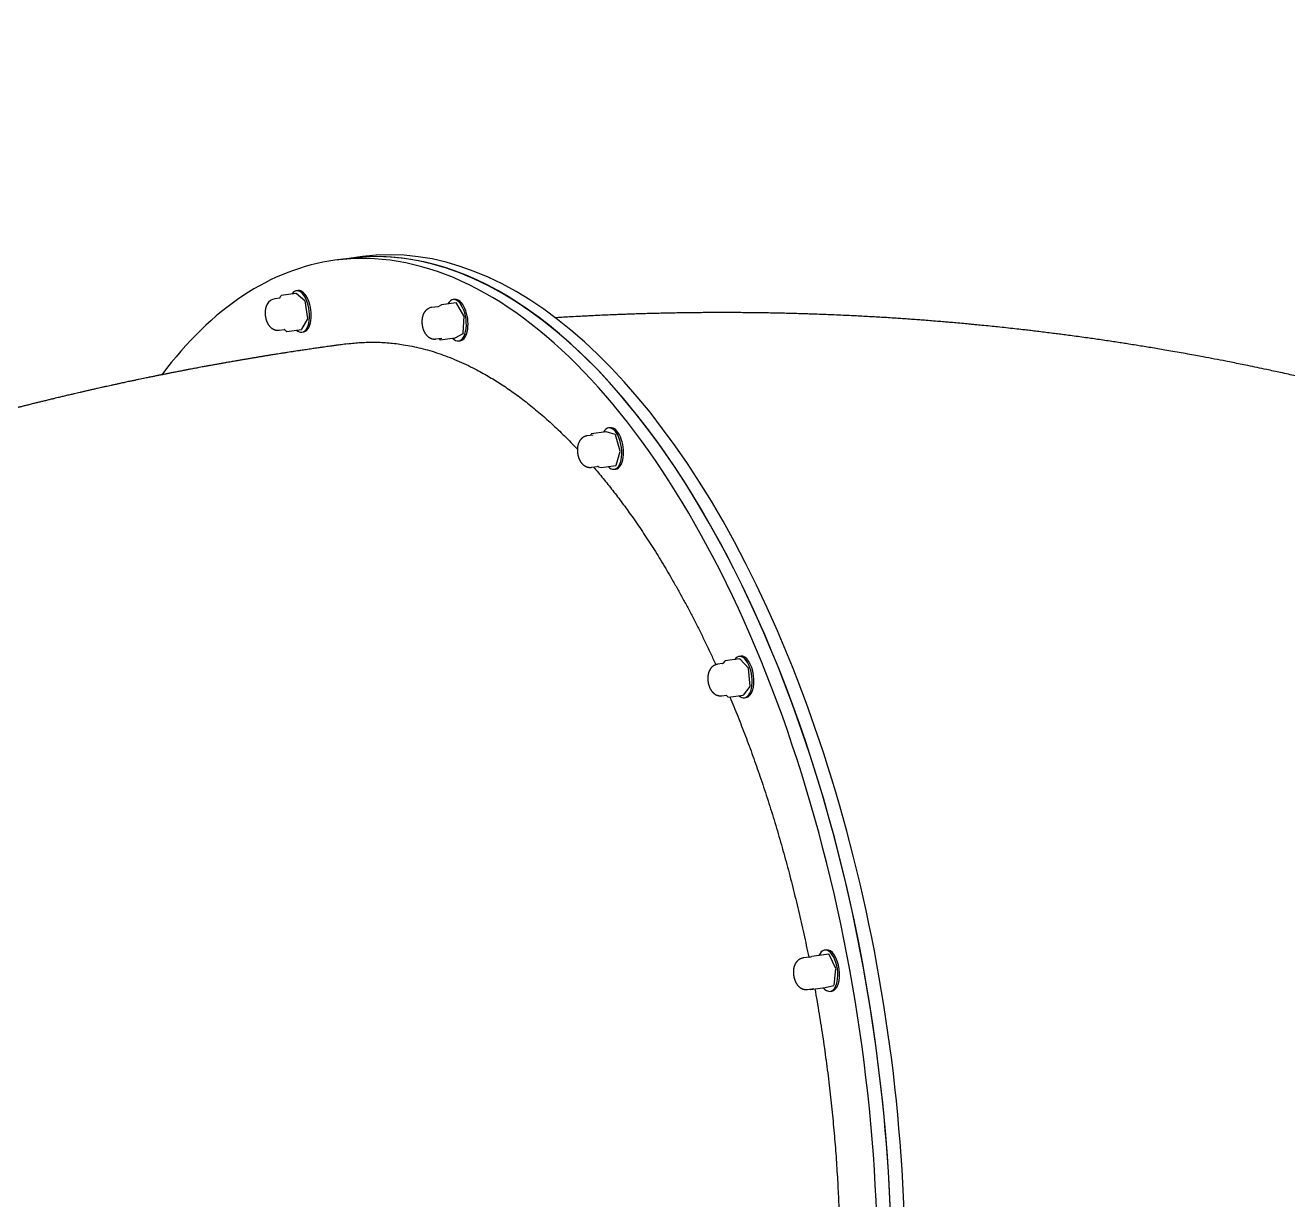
# Model space of a CAD drawing. Header units: millimetres. Extents: x 246416442 to 246896683, y 7418963194 to 7419503218.
# Drawn here: x 246834276 to 246834913, y 7419443545 to 7419444137 of the extents above; entities that cross this region are included whole.
import ezdxf
from ezdxf.lldxf.tags import DXFTag

# ---------------------------------------------------------------- set-up
doc = ezdxf.new("R2010")
doc.units = ezdxf.units.MM
doc.layers.add('L-Hatch Boundary', color=1, linetype='Continuous')
doc.layers.add('L-X-E-PLAY', color=9, linetype='Continuous')
doc.layers.add('L-SUB-SOIL DRAINAGE', color=170, linetype='SUBSOIL', lineweight=20)
doc.styles.get("Standard").update_dxf_attribs({"font": 'arial.ttf'})
tags = doc.linetypes.add('SUBSOIL', pattern='A,12.7,-5.08,["SSD",Standard,S=2.54,R=0,X=-2.54,Y=-1.27],-6.35', length=24.13).pattern_tags.tags
tags[6] = DXFTag(74, 10)

# ---------------------------------------------------------------- blocks, each defined once
blk = doc.blocks.new('Kubus Triple - Moduplay')
at = {"layer": 'L-X-E-PLAY', "lineweight": 25}
for p, q in [((-142037.36, -698097.38), (-142044.33, -698097.12)), ((-142030.38, -698097.63), (-142037.36, -698097.38)), ((-142065.28, -698109.01), (-142066.15, -698108.97)), ((-142074.93, -698111.15), (-142077.46, -698111.06)), ((-142074.23, -698110.09), (-142075.1, -698111.14)), ((-142066.62, -698110.27), (-142074.03, -698109.99)), ((-142062.71, -698114.6), (-142066.44, -698110.35)), ((-142062.77, -698123.71), (-142062.64, -698114.77)), ((-142078.05, -698127.05), (-142075.52, -698127.14)), ((-142075.41, -698127.23), (-142074.47, -698128.29)), ((-142074.29, -698128.38), (-142066.89, -698128.65)), ((-142066.68, -698128.56), (-142062.82, -698123.86)), ((-141995.31, -698128.38), (-141996.53, -698128.78)), ((-141987.82, -698128.64), (-141995.22, -698128.37)), ((-141988.14, -698126.8), (-141989.01, -698126.77)), ((-142066.92, -698129.96), (-142066.05, -698129.99)), ((-141997.25, -698128.97), (-142000.32, -698128.85)), ((-141985.02, -698135.74), (-141987.59, -698128.81)), ((-141986.8, -698144.24), (-141985.01, -698135.88)), ((-142000.91, -698144.84), (-141997.84, -698144.95)), ((-141999.25, -698144.9), (-141999.05, -698145.43)), ((-141998.83, -698145.59), (-141991.42, -698145.86)), ((-141991.33, -698145.85), (-141986.97, -698144.42)), ((-141989.79, -698147.75), (-141988.92, -698147.79)), ((-141921.91, -698203.9), (-141922.79, -698203.87)), ((-141931.11, -698206.06), (-141934.1, -698205.95)), ((-141932.04, -698205.4), (-141932.34, -698206.01)), ((-141924.4, -698205.53), (-141931.81, -698205.26)), ((-141920.09, -698207.62), (-141924.3, -698205.56)), ((-141918.94, -698216.38), (-141919.95, -698207.81)), ((-141922.15, -698223.03), (-141918.96, -698216.52)), ((-141934.68, -698221.94), (-141931.7, -698222.05)), ((-141931.06, -698222.3), (-141929.89, -698222.87)), ((-141929.79, -698222.89), (-141922.38, -698223.17)), ((-141923.56, -698224.85), (-141922.69, -698224.88)), ((-141886.3, -698330.71), (-141888.86, -698330.61)), ((-141885.03, -698329.65), (-141886.11, -698330.62)), ((-141877.45, -698329.86), (-141884.86, -698329.59)), ((-141876.68, -698328.56), (-141877.55, -698328.53)), ((-141873.85, -698335.21), (-141877.25, -698329.98)), ((-141874.5, -698344.27), (-141873.81, -698335.37)), ((-141878.68, -698348.1), (-141874.58, -698344.44)), ((-141889.45, -698346.6), (-141886.89, -698346.7)), ((-141887.18, -698346.69), (-141886.47, -698347.77)), ((-141886.27, -698347.89), (-141878.86, -698348.16)), ((-141878.32, -698349.51), (-141877.45, -698349.55)), ((-141868.2, -698483.98), (-141871.5, -698483.86)), ((-141868.19, -698483.98), (-141868.2, -698483.98)), ((-141865.92, -698483.87), (-141867.14, -698483.94)), ((-141858.49, -698484.14), (-141865.9, -698483.87)), ((-141859.32, -698481.81), (-141860.19, -698481.78)), ((-141856.17, -698491.94), (-141858.26, -698484.32)), ((-141858.47, -698499.95), (-141856.17, -698492.07)), ((-141872.09, -698499.85), (-141868.79, -698499.97)), ((-141870.75, -698499.9), (-141870.75, -698499.93)), ((-141870.51, -698500.11), (-141863.11, -698500.39)), ((-141863.08, -698500.38), (-141858.7, -698500.12)), ((-141860.97, -698502.76), (-141860.09, -698502.8))]:
    blk.add_line(p, q, dxfattribs=at)
for centre, radius, start, end in [((-142077.58, -698116.38), 5.32, 88.70659, 142.1139), ((-142074.04, -698110.24), 0.25, 87.88705, 140.57689), ((-142066.63, -698110.52), 0.25, 41.35975, 87.88705), ((-142062.89, -698114.76), 0.25, 15.32669, 41.35975), ((-142062.89, -698114.76), 0.25, 359.20997, 15.32669), ((-142074.29, -698128.13), 0.25, 221.35975, 267.88705), ((-142066.88, -698128.4), 0.25, 267.88705, 320.57689), ((-142063.02, -698123.7), 0.25, 320.57689, 359.20997), ((-141995.23, -698128.62), 0.25, 87.88705, 108.08141), ((-141987.83, -698128.89), 0.25, 20.35259, 87.88705), ((-142000.51, -698133.83), 4.98, 87.85662, 108.16344), ((-141997.24, -698128.75), 0.218, 266.0966, 279.55469), ((-141999.54, -698119.05), 10.18, 283.24598, 287.22384), ((-141985.25, -698135.83), 0.25, 2.91928, 20.35259), ((-141985.25, -698135.83), 0.25, 347.89788, 2.91928), ((-141998.82, -698145.34), 0.25, 200.35259, 267.88705), ((-141991.41, -698145.61), 0.25, 267.88705, 288.08141), ((-141987.05, -698144.19), 0.25, 288.08141, 347.89788), ((-141931.82, -698205.51), 0.25, 87.88705, 153.88928), ((-141931.22, -698210), 3.95, 88.17263, 88.25731), ((-141924.41, -698205.78), 0.25, 63.87218, 87.88705), ((-141920.2, -698207.84), 0.25, 6.76332, 63.87218), ((-141919.19, -698216.41), 0.25, 333.88928, 351.7988), ((-141919.19, -698216.41), 0.25, 351.7988, 6.76332), ((-141931.7, -698222.38), 0.333, 75.29336, 89.09614), ((-141934.36, -698229.26), 7.71, 64.64798, 69.17478), ((-141929.78, -698222.65), 0.25, 243.87218, 267.88705), ((-141922.38, -698222.92), 0.25, 267.88705, 333.88928), ((-141886.35, -698330.35), 0.359, 277.06731, 311.9198), ((-141884.87, -698329.84), 0.25, 87.88705, 131.77253), ((-141877.46, -698330.11), 0.25, 33.03432, 87.88705), ((-141874.06, -698335.35), 0.25, 355.53537, 33.03432), ((-141874.75, -698344.25), 0.25, 311.77253, 355.53537), ((-141886.69, -698342.63), 4.06, 267.0521, 267.18266), ((-141886.26, -698347.64), 0.25, 213.03432, 267.88705), ((-141878.85, -698347.91), 0.25, 267.88705, 311.77253), ((-141869.8, -698433.69), 50.32, 271.82647, 273.02823), ((-141865.9, -698484.12), 0.25, 87.88705, 93.39677), ((-141858.5, -698484.39), 0.25, 15.32669, 87.88705), ((-141856.41, -698492), 0.25, 343.71522, 15.32669), ((-141870.5, -698499.86), 0.25, 195.32669, 267.88705), ((-141863.1, -698500.14), 0.25, 267.88705, 273.39677), ((-141858.71, -698499.87), 0.25, 273.39677, 343.71522)]:
    blk.add_arc(centre, radius, start, end, dxfattribs=at)
for centre, major_axis, start_param, end_param in [((-142060.18, -698526.83), (15.85, 429.71), 0, 0.464332), ((-142060.18, -698526.83), (15.85, 429.71), 2.748951, 6.283185), ((-142053.21, -698527.08), (-15.85, -429.71), 0, 3.141593), ((-142053.21, -698527.08), (15.85, 429.71), 3.141593, 6.283185), ((-142046.24, -698527.34), (-15.85, -429.71), 0, 3.141593), ((-142066.54, -698119.47), (-0.39, -10.49), 0.000002, 3.646662), ((-142065.66, -698119.5), (-0.39, -10.49), 6.283183, 9.424776), ((-142066.54, -698119.47), (-0.39, -10.49), 5.778116, 6.283187), ((-141989.4, -698137.26), (-0.39, -10.49), 6.283183, 10.024109), ((-141988.53, -698137.29), (-0.39, -10.49), 6.283183, 9.42478), ((-141989.4, -698137.26), (-0.39, -10.49), 5.683854, 6.283183), ((-141923.17, -698214.36), (-0.39, -10.49), 6.283183, 10.006108), ((-141922.3, -698214.39), (-0.39, -10.49), 6.283183, 9.42478), ((-141923.17, -698214.36), (-0.39, -10.49), 5.701855, 6.283183), ((-141877.94, -698339.02), (-0.39, -10.49), 6.283183, 9.934045), ((-141877.07, -698339.05), (-0.39, -10.49), 0.000002, 3.141591), ((-141877.94, -698339.02), (-0.39, -10.49), 5.773918, 6.283183), ((-141860.58, -698492.27), (-0.39, -10.49), 0, 3.815845), ((-141859.71, -698492.3), (-0.39, -10.49), 0, 3.141591), ((-141860.58, -698492.27), (-0.39, -10.49), 5.608933, 6.283185)]:
    blk.add_ellipse(centre, major_axis=major_axis, ratio=0.489285, start_param=start_param, end_param=end_param, dxfattribs=at)
for points, knots in [([(-142081.78, -698113.11), (-142081.81, -698113.16), (-142081.9, -698113.26), (-142082.03, -698113.44), (-142082.17, -698113.64), (-142082.3, -698113.84), (-142082.43, -698114.06), (-142082.55, -698114.28), (-142082.67, -698114.51), (-142082.78, -698114.74), (-142082.89, -698114.98), (-142082.99, -698115.23), (-142083.08, -698115.47), (-142083.17, -698115.73), (-142083.25, -698115.98), (-142083.32, -698116.24), (-142083.39, -698116.49), (-142083.45, -698116.75), (-142083.5, -698117.01), (-142083.55, -698117.28), (-142083.59, -698117.54), (-142083.62, -698117.8), (-142083.65, -698118.07), (-142083.68, -698118.33), (-142083.7, -698118.6), (-142083.71, -698118.86), (-142083.71, -698119.13), (-142083.71, -698119.39), (-142083.71, -698119.66), (-142083.7, -698119.92), (-142083.68, -698120.19), (-142083.66, -698120.45), (-142083.63, -698120.72), (-142083.59, -698120.98), (-142083.55, -698121.24), (-142083.5, -698121.51), (-142083.45, -698121.77), (-142083.38, -698122.03), (-142083.31, -698122.29), (-142083.24, -698122.55), (-142083.15, -698122.8), (-142083.06, -698123.05), (-142082.96, -698123.3), (-142082.85, -698123.55), (-142082.74, -698123.79), (-142082.62, -698124.02), (-142082.49, -698124.25), (-142082.35, -698124.46), (-142082.21, -698124.68), (-142082.06, -698124.88), (-142081.91, -698125.07), (-142081.75, -698125.25), (-142081.59, -698125.43), (-142081.42, -698125.6), (-142081.24, -698125.75), (-142081.07, -698125.9), (-142080.89, -698126.04), (-142080.7, -698126.17), (-142080.51, -698126.3), (-142080.32, -698126.41), (-142080.12, -698126.51), (-142079.92, -698126.61), (-142079.72, -698126.69), (-142079.52, -698126.77), (-142079.31, -698126.84), (-142079.11, -698126.89), (-142078.9, -698126.94), (-142078.69, -698126.98), (-142078.48, -698127.01), (-142078.27, -698127.04), (-142078.12, -698127.05), (-142078.05, -698127.05), (-142078.05, -698127.05)], [0, 0, 0, 0, 0.010348, 0.024733, 0.039256, 0.053989, 0.068915, 0.08401, 0.099242, 0.114576, 0.129972, 0.145386, 0.160781, 0.176129, 0.191414, 0.206623, 0.221752, 0.236799, 0.251768, 0.266664, 0.281496, 0.296273, 0.311005, 0.325704, 0.34038, 0.355045, 0.369711, 0.384388, 0.399086, 0.413816, 0.428593, 0.443426, 0.458329, 0.473313, 0.488387, 0.503563, 0.518847, 0.534243, 0.549754, 0.565375, 0.581094, 0.596893, 0.612745, 0.628602, 0.644417, 0.660144, 0.67574, 0.691166, 0.706394, 0.721406, 0.736193, 0.750754, 0.765097, 0.77923, 0.793167, 0.806923, 0.820512, 0.833947, 0.847243, 0.860412, 0.873466, 0.886416, 0.899271, 0.912042, 0.924735, 0.937361, 0.949925, 0.962435, 0.974898, 0.987321, 0.999709, 1, 1, 1, 1]), ([(-142075.55, -698127.14), (-142075.55, -698127.14), (-142075.54, -698127.14), (-142075.52, -698127.15), (-142075.48, -698127.17), (-142075.45, -698127.19), (-142075.43, -698127.21), (-142075.41, -698127.22), (-142075.41, -698127.23)], [0, 0, 0, 0, 0.1210247, 0.2581399, 0.4190336, 0.6341738, 0.8422733, 1, 1, 1, 1]), ([(-142002.06, -698129.1), (-142002.13, -698129.12), (-142002.25, -698129.16), (-142002.45, -698129.24), (-142002.64, -698129.33), (-142002.83, -698129.42), (-142003.02, -698129.52), (-142003.2, -698129.63), (-142003.38, -698129.75), (-142003.56, -698129.87), (-142003.73, -698130.01), (-142003.9, -698130.15), (-142004.07, -698130.29), (-142004.23, -698130.45), (-142004.39, -698130.61), (-142004.54, -698130.78), (-142004.69, -698130.96), (-142004.84, -698131.15), (-142004.98, -698131.35), (-142005.11, -698131.55), (-142005.24, -698131.76), (-142005.37, -698131.98), (-142005.49, -698132.21), (-142005.6, -698132.44), (-142005.71, -698132.68), (-142005.81, -698132.92), (-142005.91, -698133.17), (-142006, -698133.42), (-142006.08, -698133.67), (-142006.16, -698133.93), (-142006.23, -698134.18), (-142006.29, -698134.44), (-142006.34, -698134.7), (-142006.39, -698134.96), (-142006.44, -698135.23), (-142006.48, -698135.49), (-142006.51, -698135.75), (-142006.53, -698136.02), (-142006.55, -698136.28), (-142006.57, -698136.55), (-142006.58, -698136.81), (-142006.58, -698137.08), (-142006.58, -698137.34), (-142006.57, -698137.61), (-142006.55, -698137.87), (-142006.53, -698138.14), (-142006.51, -698138.4), (-142006.47, -698138.67), (-142006.43, -698138.93), (-142006.39, -698139.19), (-142006.33, -698139.46), (-142006.28, -698139.72), (-142006.21, -698139.98), (-142006.13, -698140.24), (-142006.05, -698140.49), (-142005.96, -698140.75), (-142005.87, -698141), (-142005.76, -698141.24), (-142005.65, -698141.48), (-142005.53, -698141.72), (-142005.41, -698141.95), (-142005.27, -698142.17), (-142005.13, -698142.38), (-142004.99, -698142.59), (-142004.84, -698142.79), (-142004.68, -698142.98), (-142004.52, -698143.15), (-142004.35, -698143.32), (-142004.18, -698143.49), (-142004, -698143.64), (-142003.82, -698143.78), (-142003.64, -698143.92), (-142003.45, -698144.04), (-142003.26, -698144.16), (-142003.07, -698144.26), (-142002.87, -698144.36), (-142002.67, -698144.45), (-142002.47, -698144.53), (-142002.26, -698144.6), (-142002.06, -698144.67), (-142001.85, -698144.72), (-142001.64, -698144.76), (-142001.43, -698144.8), (-142001.22, -698144.82), (-142001.04, -698144.84), (-142000.95, -698144.84), (-142000.91, -698144.84)], [0, 0, 0, 0, 0.010049, 0.020486, 0.030959, 0.04148, 0.052057, 0.062701, 0.073422, 0.084232, 0.095142, 0.106165, 0.117314, 0.128602, 0.140041, 0.151643, 0.163418, 0.175372, 0.187507, 0.19982, 0.212301, 0.224934, 0.237693, 0.250551, 0.263474, 0.276429, 0.289378, 0.302296, 0.315166, 0.327977, 0.34072, 0.353395, 0.366003, 0.378547, 0.391035, 0.403473, 0.415869, 0.428234, 0.440576, 0.452905, 0.46523, 0.477562, 0.489907, 0.502276, 0.514679, 0.527126, 0.539627, 0.552192, 0.56483, 0.57755, 0.590358, 0.60326, 0.616259, 0.629351, 0.642531, 0.655785, 0.669094, 0.682425, 0.695737, 0.708991, 0.722148, 0.735175, 0.748045, 0.760738, 0.773243, 0.785559, 0.797688, 0.809638, 0.821418, 0.83304, 0.844517, 0.855861, 0.867082, 0.878193, 0.889203, 0.900122, 0.910959, 0.921721, 0.932415, 0.943049, 0.95363, 0.964163, 0.974653, 0.985108, 0.995531, 1, 1, 1, 1]), ([(-142045.22, -698139.69), (-142046.4, -698139.65), (-142047.76, -698139.6), (-142049.71, -698139.53), (-142050.73, -698139.49), (-142051.54, -698139.47), (-142052.41, -698139.44), (-142053.52, -698139.4), (-142054.89, -698139.36), (-142056.39, -698139.31), (-142057.95, -698139.26), (-142059.5, -698139.22), (-142060.9, -698139.18), (-142062.15, -698139.15), (-142063.43, -698139.11), (-142064.84, -698139.08), (-142066.73, -698139.03), (-142068.74, -698138.98), (-142070.74, -698138.94), (-142072.46, -698138.91), (-142074.12, -698138.87), (-142075.84, -698138.84), (-142077.57, -698138.81), (-142079.29, -698138.79), (-142080.83, -698138.77), (-142082.15, -698138.75), (-142083.35, -698138.73), (-142084.69, -698138.72), (-142086.24, -698138.7), (-142087.98, -698138.68), (-142089.71, -698138.67), (-142091.42, -698138.66), (-142093.15, -698138.65), (-142095.01, -698138.64), (-142097.01, -698138.63), (-142099.02, -698138.62), (-142100.92, -698138.62), (-142102.56, -698138.62), (-142104.01, -698138.63), (-142105.35, -698138.63), (-142106.78, -698138.63), (-142108.43, -698138.64), (-142110.24, -698138.65), (-142112.17, -698138.66), (-142113.98, -698138.68), (-142115.73, -698138.7), (-142117.5, -698138.71), (-142119.27, -698138.74), (-142120.89, -698138.76), (-142122.18, -698138.77), (-142123.33, -698138.79), (-142124.53, -698138.81), (-142125.91, -698138.83), (-142127.49, -698138.86), (-142129.34, -698138.9), (-142131.38, -698138.94), (-142133.45, -698138.98), (-142135.35, -698139.02), (-142137.05, -698139.07), (-142138.68, -698139.11), (-142140.29, -698139.15), (-142141.97, -698139.2), (-142143.66, -698139.25), (-142145.25, -698139.29), (-142146.59, -698139.33), (-142147.74, -698139.37), (-142148.99, -698139.41), (-142150.4, -698139.46), (-142152.02, -698139.52), (-142153.68, -698139.57), (-142155.44, -698139.64), (-142157.09, -698139.7), (-142158.55, -698139.76), (-142159.85, -698139.81), (-142161.23, -698139.87), (-142162.86, -698139.94), (-142164.6, -698140.01), (-142166.24, -698140.09), (-142167.71, -698140.16), (-142169.17, -698140.22), (-142170.59, -698140.29), (-142172.01, -698140.36), (-142173.44, -698140.43), (-142175.07, -698140.51), (-142176.8, -698140.6), (-142178.61, -698140.7), (-142180.43, -698140.8), (-142182.17, -698140.9), (-142183.76, -698140.99), (-142185.33, -698141.08), (-142187.16, -698141.19), (-142189.3, -698141.32), (-142191.51, -698141.46), (-142193.45, -698141.58), (-142195.17, -698141.69), (-142196.87, -698141.81), (-142198.74, -698141.93), (-142200.7, -698142.07), (-142202.65, -698142.21), (-142204.57, -698142.34), (-142206.61, -698142.49), (-142208.7, -698142.65), (-142210.8, -698142.81), (-142212.63, -698142.95), (-142214.22, -698143.08), (-142215.96, -698143.22), (-142217.82, -698143.37), (-142219.77, -698143.53), (-142221.61, -698143.69), (-142223.59, -698143.86), (-142225.73, -698144.04), (-142227.78, -698144.23), (-142229.67, -698144.4), (-142231.57, -698144.57), (-142233.63, -698144.76), (-142235.76, -698144.96), (-142237.73, -698145.15), (-142239.36, -698145.31), (-142241.2, -698145.49), (-142243.29, -698145.7), (-142245.67, -698145.94), (-142247.9, -698146.17), (-142250.09, -698146.4), (-142252.22, -698146.63), (-142254.26, -698146.85), (-142255.99, -698147.04), (-142257.48, -698147.21), (-142258.78, -698147.35), (-142260.2, -698147.51), (-142261.89, -698147.7), (-142263.77, -698147.92), (-142265.73, -698148.15), (-142267.6, -698148.37), (-142269.34, -698148.58), (-142270.95, -698148.77), (-142272.49, -698148.96), (-142274.01, -698149.15), (-142275.62, -698149.35), (-142277.31, -698149.56), (-142279.07, -698149.78), (-142280.86, -698150.01), (-142282.64, -698150.24), (-142284.38, -698150.47), (-142286.16, -698150.71), (-142288, -698150.95), (-142289.93, -698151.21), (-142291.79, -698151.47), (-142294.27, -698151.81), (-142296.97, -698152.19), (-142299.93, -698152.61), (-142302.44, -698152.97), (-142304.89, -698153.33), (-142307.32, -698153.69), (-142309.7, -698154.04), (-142311.9, -698154.38), (-142313.72, -698154.66), (-142315.21, -698154.89), (-142316.57, -698155.1), (-142318.05, -698155.33), (-142319.62, -698155.58), (-142321.17, -698155.82), (-142322.6, -698156.05), (-142324.11, -698156.3), (-142326.23, -698156.64), (-142328.72, -698157.05), (-142331.1, -698157.45), (-142332.96, -698157.76), (-142334.62, -698158.04), (-142336.32, -698158.33), (-142338.01, -698158.62), (-142340.04, -698158.97), (-142342.36, -698159.38), (-142344.49, -698159.76), (-142346.1, -698160.05), (-142347.37, -698160.28), (-142348.96, -698160.56), (-142350.88, -698160.91), (-142352.93, -698161.29), (-142354.88, -698161.65), (-142356.66, -698161.98), (-142358.44, -698162.32), (-142360.3, -698162.67), (-142362.25, -698163.04), (-142364.26, -698163.43), (-142366.32, -698163.83), (-142368.28, -698164.22), (-142370.06, -698164.57), (-142371.58, -698164.87), (-142373.03, -698165.16), (-142374.71, -698165.5), (-142376.64, -698165.89), (-142378.7, -698166.31), (-142380.73, -698166.73), (-142382.93, -698167.19), (-142385.1, -698167.64), (-142387.09, -698168.06), (-142388.72, -698168.41), (-142390.12, -698168.71), (-142391.69, -698169.05), (-142393.6, -698169.46), (-142395.79, -698169.94), (-142397.9, -698170.4), (-142399.86, -698170.84), (-142401.91, -698171.3), (-142404.04, -698171.78), (-142406.05, -698172.23), (-142407.97, -698172.67), (-142409.83, -698173.1), (-142411.86, -698173.57), (-142413.94, -698174.06), (-142415.89, -698174.52), (-142417.54, -698174.91), (-142418.99, -698175.25), (-142420.5, -698175.61), (-142422.3, -698176.04), (-142424.27, -698176.52), (-142426.26, -698177.01), (-142428.16, -698177.47), (-142430, -698177.93), (-142432.1, -698178.45), (-142434.29, -698179), (-142436.5, -698179.56), (-142438.45, -698180.06), (-142440.44, -698180.56), (-142442.68, -698181.14), (-142445.09, -698181.77), (-142447.36, -698182.36), (-142449.25, -698182.86), (-142450.92, -698183.3), (-142452.67, -698183.77), (-142454.65, -698184.3), (-142456.78, -698184.87), (-142458.88, -698185.45), (-142460.87, -698185.99), (-142462.8, -698186.52), (-142464.82, -698187.08), (-142466.99, -698187.69), (-142469.25, -698188.32), (-142471.63, -698189), (-142473.99, -698189.67), (-142476.25, -698190.32), (-142478.34, -698190.92), (-142480.44, -698191.53), (-142482.5, -698192.14), (-142484.43, -698192.7), (-142486.25, -698193.24), (-142488.21, -698193.83), (-142490.37, -698194.47), (-142492.65, -698195.16), (-142494.93, -698195.85), (-142497.17, -698196.54), (-142499.45, -698197.24), (-142501.63, -698197.92), (-142503.95, -698198.64), (-142506.37, -698199.4), (-142508.96, -698200.22), (-142511.34, -698200.98), (-142513.45, -698201.66), (-142515.53, -698202.33), (-142517.88, -698203.09), (-142520.4, -698203.92), (-142522.86, -698204.73), (-142525.12, -698205.48), (-142527.26, -698206.19), (-142529.28, -698206.87), (-142531.26, -698207.54), (-142533.88, -698208.43), (-142538.11, -698209.88), (-142542.51, -698211.41), (-142546.3, -698212.74), (-142548.61, -698213.56), (-142551.27, -698214.51), (-142554.48, -698215.66), (-142557.9, -698216.9), (-142560.91, -698218), (-142563.31, -698218.89), (-142565.38, -698219.65), (-142567.36, -698220.39), (-142569.42, -698221.16), (-142574.96, -698223.25), (-142580.86, -698225.51), (-142586.66, -698227.78), (-142589.16, -698228.77), (-142591.31, -698229.62), (-142594.19, -698230.77), (-142598.66, -698232.56), (-142604.27, -698234.85), (-142610.13, -698237.28), (-142614.28, -698239.02), (-142617.29, -698240.3), (-142619.31, -698241.15), (-142621.3, -698242.01), (-142626.23, -698244.12), (-142636.79, -698248.74), (-142652.91, -698256.04), (-142671.81, -698264.99), (-142690.63, -698274.31), (-142708.53, -698283.58), (-142723.27, -698291.52), (-142732.51, -698296.65), (-142737.16, -698299.27), (-142739.26, -698300.46), (-142741.26, -698301.59), (-142743.07, -698302.62), (-142744.68, -698303.55), (-142748.82, -698305.93), (-142755.67, -698309.91), (-142762.55, -698314), (-142766.83, -698316.58), (-142768.43, -698317.55), (-142770.09, -698318.55), (-142772.22, -698319.85), (-142776.97, -698322.76), (-142781.72, -698325.71), (-142786.21, -698328.54), (-142788.27, -698329.83), (-142790.08, -698330.98), (-142791.68, -698332), (-142793.19, -698332.97), (-142796.47, -698335.07), (-142799.79, -698337.22), (-142803.07, -698339.37), (-142804.67, -698340.41), (-142806.11, -698341.36), (-142807.6, -698342.35), (-142809.22, -698343.42), (-142810.98, -698344.59), (-142813.46, -698346.25), (-142815.89, -698347.88), (-142818.32, -698349.52), (-142820, -698350.66), (-142821.69, -698351.81), (-142823.32, -698352.93), (-142824.95, -698354.04), (-142827.8, -698356.01), (-142830.7, -698358.02), (-142833.37, -698359.89), (-142834.61, -698360.77), (-142835.68, -698361.52), (-142836.91, -698362.39), (-142838.38, -698363.42), (-142840.08, -698364.63), (-142841.91, -698365.94), (-142843.78, -698367.27), (-142845.49, -698368.51), (-142846.98, -698369.58), (-142848.43, -698370.62), (-142850.47, -698372.11), (-142852.64, -698373.69), (-142854.71, -698375.21), (-142856.18, -698376.29), (-142857.63, -698377.36), (-142859.22, -698378.54), (-142861.5, -698380.24), (-142863.86, -698382.01), (-142866.12, -698383.71), (-142867.77, -698384.96), (-142869.28, -698386.11), (-142870.73, -698387.21), (-142872.18, -698388.32), (-142873.7, -698389.48), (-142875.15, -698390.59), (-142876.47, -698391.62), (-142877.71, -698392.57), (-142879.1, -698393.65), (-142880.66, -698394.87), (-142882.33, -698396.17), (-142883.97, -698397.46), (-142885.57, -698398.72), (-142886.94, -698399.8), (-142888.24, -698400.83), (-142889.55, -698401.87), (-142891.02, -698403.04), (-142892.51, -698404.24), (-142893.86, -698405.32), (-142895.3, -698406.48), (-142896.87, -698407.75), (-142898.61, -698409.16), (-142900.45, -698410.66), (-142902.22, -698412.11), (-142903.92, -698413.51), (-142905.35, -698414.69), (-142906.63, -698415.74), (-142907.94, -698416.83), (-142909.28, -698417.95), (-142910.67, -698419.1), (-142912.07, -698420.27), (-142913.55, -698421.51), (-142915.08, -698422.8), (-142916.62, -698424.11), (-142918.21, -698425.46), (-142919.79, -698426.81), (-142921.39, -698428.17), (-142922.85, -698429.43), (-142924.16, -698430.56), (-142925.23, -698431.48), (-142926.19, -698432.31), (-142927.12, -698433.11), (-142928.25, -698434.1), (-142929.6, -698435.27), (-142931.16, -698436.64), (-142932.64, -698437.94), (-142934, -698439.14), (-142935.2, -698440.2), (-142936.43, -698441.29), (-142937.66, -698442.38), (-142938.79, -698443.39), (-142939.71, -698444.21), (-142940.63, -698445.04), (-142941.87, -698446.15), (-142943.38, -698447.51), (-142945.03, -698449), (-142946.54, -698450.37), (-142947.9, -698451.61), (-142949.12, -698452.72), (-142950.25, -698453.76), (-142951.38, -698454.8), (-142952.64, -698455.96), (-142954.06, -698457.27), (-142955.61, -698458.71), (-142957.1, -698460.1), (-142958.46, -698461.37), (-142959.65, -698462.49), (-142960.71, -698463.48), (-142961.87, -698464.57), (-142963.13, -698465.76), (-142964.31, -698466.88), (-142965.26, -698467.78), (-142966.19, -698468.67), (-142967.96, -698470.36), (-142969.83, -698472.15), (-142971.6, -698473.86), (-142972.65, -698474.88), (-142973.72, -698475.91), (-142974.94, -698477.09), (-142976.31, -698478.43), (-142977.78, -698479.87), (-142979.26, -698481.33), (-142980.59, -698482.64), (-142981.77, -698483.8), (-142982.8, -698484.82), (-142983.79, -698485.8), (-142984.78, -698486.79), (-142985.75, -698487.76), (-142986.74, -698488.76), (-142987.75, -698489.77), (-142988.46, -698490.49), (-142988.83, -698490.85)], [0, 0, 0, 0, 0.003052, 0.004343, 0.005326, 0.006038, 0.006585, 0.007791, 0.009125, 0.010436, 0.011969, 0.013514, 0.014758, 0.015898, 0.017024, 0.018323, 0.019844, 0.022324, 0.023961, 0.025466, 0.027119, 0.028636, 0.030284, 0.031976, 0.033441, 0.034609, 0.03568, 0.036814, 0.038353, 0.040045, 0.041679, 0.04322, 0.044847, 0.046525, 0.048446, 0.050465, 0.052174, 0.053809, 0.055063, 0.056242, 0.057561, 0.059086, 0.060872, 0.062656, 0.064526, 0.065967, 0.067582, 0.069497, 0.070956, 0.072129, 0.073135, 0.074183, 0.075505, 0.077013, 0.078647, 0.080717, 0.082762, 0.0845, 0.086045, 0.087548, 0.089102, 0.090596, 0.092282, 0.093879, 0.095062, 0.096057, 0.097123, 0.098603, 0.100044, 0.10169, 0.1033, 0.105022, 0.106329, 0.10743, 0.108694, 0.110228, 0.112058, 0.113591, 0.11488, 0.116221, 0.117723, 0.118882, 0.120248, 0.121772, 0.123491, 0.125136, 0.126901, 0.12865, 0.130054, 0.131423, 0.133083, 0.135264, 0.137477, 0.13936, 0.140773, 0.142363, 0.144159, 0.146087, 0.147953, 0.149692, 0.151529, 0.153748, 0.155642, 0.157501, 0.158957, 0.160156, 0.162459, 0.164254, 0.165717, 0.167697, 0.169896, 0.171808, 0.173534, 0.175287, 0.17723, 0.179409, 0.181369, 0.182841, 0.184085, 0.186624, 0.1888, 0.190873, 0.19301, 0.195073, 0.196972, 0.198829, 0.20003, 0.201245, 0.202565, 0.204084, 0.20609, 0.20797, 0.209705, 0.21143, 0.212983, 0.214328, 0.215851, 0.217348, 0.218946, 0.220688, 0.222429, 0.22409, 0.225807, 0.227414, 0.229213, 0.231107, 0.232988, 0.234572, 0.238226, 0.240797, 0.243083, 0.24547, 0.247876, 0.250106, 0.252358, 0.254235, 0.255356, 0.25669, 0.258147, 0.259662, 0.261221, 0.262636, 0.263797, 0.265618, 0.268782, 0.271017, 0.272514, 0.274181, 0.27584, 0.277454, 0.279091, 0.281733, 0.284208, 0.285284, 0.286428, 0.287909, 0.289904, 0.292024, 0.2939, 0.295574, 0.297229, 0.299099, 0.300984, 0.30293, 0.304975, 0.306996, 0.308661, 0.310203, 0.311432, 0.312915, 0.315133, 0.317094, 0.318934, 0.321107, 0.323526, 0.325327, 0.32695, 0.328317, 0.329442, 0.331547, 0.333964, 0.33588, 0.337757, 0.339736, 0.341935, 0.344035, 0.345673, 0.347585, 0.349547, 0.351656, 0.353739, 0.355335, 0.356543, 0.358017, 0.359812, 0.361876, 0.363868, 0.365711, 0.367517, 0.369332, 0.371928, 0.374042, 0.375921, 0.377732, 0.379943, 0.382615, 0.384916, 0.386694, 0.388258, 0.38991, 0.391929, 0.394164, 0.396281, 0.39824, 0.400107, 0.40208, 0.404294, 0.406594, 0.408872, 0.411464, 0.413679, 0.415666, 0.417758, 0.420005, 0.42188, 0.423582, 0.425487, 0.427796, 0.430102, 0.432399, 0.434676, 0.436887, 0.439304, 0.441302, 0.44391, 0.446661, 0.449184, 0.451133, 0.453088, 0.455518, 0.458312, 0.460772, 0.463019, 0.465235, 0.467304, 0.469214, 0.471285, 0.475329, 0.482209, 0.48479, 0.487002, 0.489315, 0.493009, 0.496915, 0.499876, 0.502313, 0.504378, 0.506293, 0.508436, 0.510786, 0.52351, 0.526823, 0.5289, 0.531334, 0.533568, 0.537914, 0.545384, 0.551201, 0.556405, 0.558499, 0.560744, 0.562791, 0.564817, 0.576383, 0.596406, 0.616491, 0.637491, 0.65783, 0.675488, 0.686528, 0.688809, 0.691112, 0.693614, 0.695536, 0.697231, 0.699053, 0.709533, 0.720483, 0.72252, 0.724201, 0.725976, 0.72822, 0.731516, 0.742339, 0.744623, 0.747112, 0.749477, 0.750917, 0.752678, 0.754762, 0.762353, 0.764308, 0.766282, 0.767941, 0.769399, 0.77153, 0.773648, 0.775613, 0.780296, 0.782255, 0.784241, 0.786241, 0.788265, 0.790055, 0.79205, 0.79844, 0.800433, 0.801628, 0.80293, 0.804269, 0.806066, 0.808222, 0.810388, 0.812693, 0.81498, 0.816592, 0.818074, 0.820243, 0.824022, 0.825981, 0.827808, 0.82938, 0.831271, 0.833634, 0.837758, 0.839955, 0.841947, 0.843859, 0.84553, 0.847326, 0.849225, 0.851138, 0.852714, 0.854158, 0.855732, 0.857886, 0.859992, 0.861975, 0.864032, 0.865962, 0.867141, 0.868914, 0.870867, 0.872679, 0.874558, 0.87596, 0.878132, 0.88049, 0.882574, 0.88509, 0.887246, 0.889058, 0.890554, 0.892134, 0.894069, 0.895695, 0.897444, 0.899447, 0.901384, 0.903344, 0.905386, 0.907534, 0.909464, 0.911575, 0.91323, 0.91456, 0.915737, 0.916956, 0.918174, 0.920184, 0.922198, 0.924281, 0.926, 0.927531, 0.929013, 0.930852, 0.932375, 0.933456, 0.934491, 0.936044, 0.938367, 0.940456, 0.942609, 0.944364, 0.945881, 0.947469, 0.948885, 0.950426, 0.952494, 0.954608, 0.956648, 0.958496, 0.960086, 0.961477, 0.962763, 0.964781, 0.966598, 0.967532, 0.968668, 0.970383, 0.974738, 0.976324, 0.977594, 0.979076, 0.980704, 0.982585, 0.984723, 0.986774, 0.988711, 0.990223, 0.991655, 0.992994, 0.99432, 0.995788, 0.997026, 0.998485, 1, 1, 1, 1]), ([(-141455.4, -698294.8), (-141456.96, -698293.95), (-141460.21, -698292.2), (-141464.5, -698289.9), (-141468.21, -698287.94), (-141474.67, -698284.54), (-141488.6, -698277.34), (-141503.94, -698269.73), (-141516, -698263.96), (-141520.58, -698261.8), (-141524.1, -698260.15), (-141533.58, -698255.73), (-141543.12, -698251.42), (-141552.35, -698247.36), (-141555.54, -698245.97), (-141558.68, -698244.61), (-141565.89, -698241.5), (-141573.13, -698238.45), (-141580.52, -698235.41), (-141585.11, -698233.53), (-141591.6, -698230.91), (-141598.05, -698228.36), (-141603.44, -698226.26), (-141606.93, -698224.91), (-141612.86, -698222.64), (-141618.82, -698220.39), (-141624.95, -698218.13), (-141630.14, -698216.23), (-141635.39, -698214.33), (-141640.46, -698212.53), (-141643.96, -698211.3), (-141648.3, -698209.79), (-141652.68, -698208.28), (-141656.85, -698206.86), (-141659.93, -698205.82), (-141664.1, -698204.43), (-141668.5, -698202.97), (-141672.98, -698201.51), (-141676.39, -698200.41), (-141679.91, -698199.29), (-141683.53, -698198.14), (-141686.99, -698197.06), (-141690.13, -698196.08), (-141693.25, -698195.12), (-141697.58, -698193.81), (-141701.92, -698192.5), (-141705.96, -698191.3), (-141709.03, -698190.4), (-141712.54, -698189.38), (-141716.55, -698188.22), (-141720.59, -698187.07), (-141724.55, -698185.96), (-141728.27, -698184.93), (-141731.48, -698184.05), (-141734.43, -698183.24), (-141737.53, -698182.4), (-141740.96, -698181.49), (-141744.17, -698180.64), (-141747.18, -698179.86), (-141750.39, -698179.02), (-141753.87, -698178.13), (-141757.26, -698177.27), (-141760.54, -698176.45), (-141763.86, -698175.63), (-141767.25, -698174.8), (-141770.81, -698173.94), (-141774.26, -698173.11), (-141777.78, -698172.28), (-141780.81, -698171.57), (-141784.01, -698170.83), (-141787.3, -698170.08), (-141790.88, -698169.27), (-141794.7, -698168.42), (-141798.78, -698167.52), (-141802.86, -698166.64), (-141806.68, -698165.82), (-141810.07, -698165.11), (-141813.19, -698164.46), (-141816.27, -698163.83), (-141819.8, -698163.12), (-141823.51, -698162.37), (-141827.23, -698161.64), (-141830.72, -698160.97), (-141834.31, -698160.28), (-141837.97, -698159.59), (-141841.57, -698158.92), (-141845.36, -698158.23), (-141849.21, -698157.54), (-141852.59, -698156.94), (-141855.62, -698156.42), (-141858.53, -698155.91), (-141861.78, -698155.36), (-141865.16, -698154.8), (-141868.49, -698154.25), (-141871.59, -698153.75), (-141874.47, -698153.29), (-141877.45, -698152.82), (-141880.77, -698152.31), (-141884.39, -698151.75), (-141887.72, -698151.26), (-141890.88, -698150.79), (-141893.9, -698150.36), (-141896.99, -698149.92), (-141900.08, -698149.48), (-141903.13, -698149.06), (-141906.14, -698148.65), (-141909.52, -698148.2), (-141913.31, -698147.71), (-141917.13, -698147.22), (-141920.61, -698146.79), (-141923.81, -698146.4), (-141927.52, -698145.95), (-141931.51, -698145.49), (-141935.51, -698145.03), (-141938.19, -698144.73), (-141939.55, -698144.58), (-141939.79, -698144.56)], [0, 0, 0, 0, 0.010521, 0.021787, 0.028788, 0.03533, 0.064867, 0.121439, 0.13649, 0.143821, 0.15138, 0.159433, 0.205555, 0.213163, 0.218952, 0.226082, 0.23336, 0.265306, 0.272428, 0.280486, 0.294565, 0.313724, 0.321376, 0.328641, 0.335805, 0.358787, 0.366186, 0.374303, 0.391392, 0.399047, 0.406008, 0.413238, 0.426145, 0.433293, 0.439127, 0.445303, 0.459174, 0.466396, 0.47307, 0.480255, 0.488123, 0.495391, 0.501603, 0.507495, 0.514599, 0.528179, 0.534139, 0.539419, 0.546971, 0.555625, 0.563981, 0.571616, 0.579838, 0.586682, 0.591125, 0.597837, 0.605541, 0.611988, 0.617324, 0.623787, 0.63149, 0.638388, 0.644318, 0.651319, 0.658477, 0.664824, 0.67278, 0.679324, 0.686013, 0.691043, 0.698625, 0.705787, 0.712552, 0.721557, 0.730269, 0.737042, 0.744444, 0.750598, 0.755702, 0.762836, 0.77174, 0.777845, 0.785005, 0.792572, 0.79926, 0.806785, 0.814015, 0.82182, 0.829687, 0.834065, 0.839837, 0.846959, 0.853352, 0.859852, 0.866709, 0.871701, 0.876917, 0.88432, 0.891308, 0.898338, 0.904004, 0.909945, 0.916146, 0.92222, 0.928213, 0.934091, 0.939978, 0.948072, 0.956415, 0.962453, 0.968558, 0.975173, 0.984283, 0.991994, 0.998616, 1, 1, 1, 1]), ([(-141934.09, -698205.95), (-141934.11, -698205.95), (-141934.18, -698205.95), (-141934.34, -698205.95), (-141934.55, -698205.95), (-141934.76, -698205.97), (-141934.97, -698205.99), (-141935.17, -698206.03), (-141935.38, -698206.07), (-141935.58, -698206.12), (-141935.79, -698206.18), (-141935.99, -698206.25), (-141936.18, -698206.32), (-141936.38, -698206.41), (-141936.57, -698206.5), (-141936.76, -698206.6), (-141936.94, -698206.71), (-141937.12, -698206.82), (-141937.3, -698206.94), (-141937.47, -698207.08), (-141937.64, -698207.21), (-141937.81, -698207.36), (-141937.97, -698207.51), (-141938.13, -698207.68), (-141938.28, -698207.85), (-141938.43, -698208.02), (-141938.58, -698208.21), (-141938.72, -698208.4), (-141938.86, -698208.61), (-141938.99, -698208.82), (-141939.12, -698209.03), (-141939.24, -698209.26), (-141939.35, -698209.49), (-141939.46, -698209.73), (-141939.57, -698209.97), (-141939.66, -698210.21), (-141939.75, -698210.46), (-141939.84, -698210.72), (-141939.91, -698210.97), (-141939.98, -698211.23), (-141940.05, -698211.49), (-141940.11, -698211.75), (-141940.16, -698212.01), (-141940.2, -698212.27), (-141940.24, -698212.53), (-141940.27, -698212.8), (-141940.3, -698213.06), (-141940.32, -698213.33), (-141940.34, -698213.59), (-141940.35, -698213.86), (-141940.35, -698214.12), (-141940.35, -698214.39), (-141940.34, -698214.65), (-141940.33, -698214.92), (-141940.31, -698215.18), (-141940.28, -698215.45), (-141940.25, -698215.71), (-141940.21, -698215.98), (-141940.17, -698216.24), (-141940.12, -698216.5), (-141940.06, -698216.76), (-141940, -698217.02), (-141939.92, -698217.28), (-141939.84, -698217.54), (-141939.76, -698217.79), (-141939.66, -698218.04), (-141939.56, -698218.29), (-141939.45, -698218.53), (-141939.33, -698218.77), (-141939.2, -698219), (-141939.07, -698219.22), (-141938.93, -698219.44), (-141938.79, -698219.65), (-141938.64, -698219.85), (-141938.48, -698220.04), (-141938.32, -698220.22), (-141938.16, -698220.39), (-141937.99, -698220.55), (-141937.81, -698220.71), (-141937.63, -698220.85), (-141937.45, -698220.99), (-141937.26, -698221.11), (-141937.07, -698221.23), (-141936.88, -698221.34), (-141936.68, -698221.44), (-141936.48, -698221.53), (-141936.28, -698221.61), (-141936.08, -698221.69), (-141935.87, -698221.75), (-141935.66, -698221.81), (-141935.45, -698221.85), (-141935.24, -698221.89), (-141935.03, -698221.92), (-141934.84, -698221.93), (-141934.73, -698221.94), (-141934.68, -698221.94)], [0, 0, 0, 0, 0.001363, 0.010919, 0.020459, 0.029986, 0.039507, 0.049025, 0.058546, 0.068076, 0.077621, 0.087188, 0.096781, 0.10641, 0.11608, 0.125802, 0.135583, 0.145433, 0.155362, 0.165381, 0.175502, 0.185736, 0.196096, 0.206592, 0.217237, 0.228039, 0.239004, 0.250137, 0.261434, 0.272888, 0.284485, 0.296204, 0.308019, 0.3199, 0.331818, 0.343735, 0.355629, 0.367481, 0.37928, 0.391019, 0.402694, 0.414307, 0.425861, 0.437361, 0.448814, 0.460228, 0.47161, 0.48297, 0.494316, 0.505657, 0.517002, 0.528358, 0.539734, 0.551139, 0.562583, 0.574075, 0.585624, 0.597238, 0.608927, 0.620695, 0.632549, 0.644492, 0.656521, 0.668633, 0.680816, 0.693054, 0.70532, 0.717575, 0.729784, 0.741911, 0.753924, 0.765796, 0.777509, 0.789051, 0.800419, 0.811613, 0.822641, 0.83351, 0.844233, 0.854819, 0.865281, 0.875628, 0.885871, 0.89602, 0.906083, 0.916069, 0.925984, 0.935837, 0.945632, 0.955377, 0.965077, 0.974737, 0.984363, 0.99396, 1, 1, 1, 1]), ([(-141888.86, -698330.61), (-141888.91, -698330.61), (-141889.02, -698330.61), (-141889.22, -698330.61), (-141889.43, -698330.62), (-141889.64, -698330.64), (-141889.84, -698330.67), (-141890.05, -698330.71), (-141890.26, -698330.76), (-141890.46, -698330.81), (-141890.66, -698330.88), (-141890.86, -698330.95), (-141891.05, -698331.03), (-141891.25, -698331.12), (-141891.43, -698331.21), (-141891.62, -698331.32), (-141891.8, -698331.43), (-141891.98, -698331.55), (-141892.16, -698331.68), (-141892.33, -698331.81), (-141892.5, -698331.96), (-141892.66, -698332.11), (-141892.82, -698332.27), (-141892.98, -698332.43), (-141893.13, -698332.61), (-141893.28, -698332.79), (-141893.42, -698332.98), (-141893.56, -698333.18), (-141893.7, -698333.38), (-141893.82, -698333.6), (-141893.95, -698333.82), (-141894.07, -698334.05), (-141894.18, -698334.28), (-141894.29, -698334.52), (-141894.39, -698334.77), (-141894.48, -698335.01), (-141894.56, -698335.26), (-141894.64, -698335.52), (-141894.72, -698335.77), (-141894.78, -698336.03), (-141894.84, -698336.29), (-141894.9, -698336.55), (-141894.95, -698336.82), (-141894.99, -698337.08), (-141895.02, -698337.34), (-141895.05, -698337.61), (-141895.08, -698337.87), (-141895.1, -698338.13), (-141895.11, -698338.4), (-141895.11, -698338.67), (-141895.12, -698338.93), (-141895.11, -698339.2), (-141895.1, -698339.46), (-141895.08, -698339.73), (-141895.06, -698339.99), (-141895.03, -698340.26), (-141895, -698340.52), (-141894.95, -698340.78), (-141894.91, -698341.05), (-141894.85, -698341.31), (-141894.79, -698341.57), (-141894.72, -698341.83), (-141894.64, -698342.09), (-141894.56, -698342.34), (-141894.47, -698342.59), (-141894.37, -698342.84), (-141894.26, -698343.09), (-141894.15, -698343.33), (-141894.03, -698343.56), (-141893.9, -698343.79), (-141893.76, -698344.01), (-141893.62, -698344.22), (-141893.47, -698344.42), (-141893.32, -698344.61), (-141893.16, -698344.8), (-141893, -698344.97), (-141892.83, -698345.14), (-141892.66, -698345.3), (-141892.48, -698345.45), (-141892.3, -698345.59), (-141892.11, -698345.72), (-141891.92, -698345.84), (-141891.73, -698345.96), (-141891.54, -698346.06), (-141891.34, -698346.16), (-141891.14, -698346.24), (-141890.93, -698346.32), (-141890.73, -698346.39), (-141890.52, -698346.45), (-141890.31, -698346.5), (-141890.1, -698346.54), (-141889.89, -698346.57), (-141889.68, -698346.59), (-141889.53, -698346.6), (-141889.46, -698346.6), (-141889.45, -698346.6)], [0, 0, 0, 0, 0.006606, 0.016153, 0.025686, 0.035209, 0.044727, 0.054247, 0.063773, 0.07331, 0.082866, 0.092447, 0.102059, 0.11171, 0.121407, 0.13116, 0.140978, 0.150871, 0.160848, 0.170922, 0.181104, 0.191405, 0.201839, 0.212416, 0.223146, 0.234037, 0.245095, 0.256319, 0.267704, 0.279239, 0.290906, 0.302681, 0.314536, 0.326442, 0.338363, 0.35027, 0.362143, 0.373967, 0.385734, 0.397438, 0.409079, 0.420659, 0.432182, 0.443656, 0.455087, 0.466482, 0.477851, 0.489202, 0.500544, 0.511887, 0.523237, 0.534603, 0.545994, 0.557419, 0.568889, 0.580411, 0.591995, 0.603649, 0.615381, 0.627197, 0.639099, 0.65109, 0.663166, 0.675319, 0.687535, 0.699793, 0.712057, 0.724291, 0.736459, 0.748528, 0.760467, 0.772253, 0.783873, 0.79532, 0.806591, 0.817693, 0.828633, 0.839421, 0.850067, 0.860584, 0.870981, 0.88127, 0.89146, 0.901561, 0.911581, 0.921527, 0.931407, 0.941228, 0.950995, 0.960715, 0.970392, 0.980033, 0.989642, 0.999225, 1, 1, 1, 1]), ([(-141871.5, -698483.86), (-141871.52, -698483.86), (-141871.6, -698483.86), (-141871.76, -698483.86), (-141871.97, -698483.87), (-141872.18, -698483.88), (-141872.39, -698483.91), (-141872.6, -698483.94), (-141872.81, -698483.99), (-141873.01, -698484.04), (-141873.21, -698484.1), (-141873.41, -698484.17), (-141873.61, -698484.24), (-141873.8, -698484.33), (-141873.99, -698484.42), (-141874.18, -698484.52), (-141874.36, -698484.63), (-141874.54, -698484.74), (-141874.72, -698484.87), (-141874.89, -698485), (-141875.06, -698485.14), (-141875.23, -698485.29), (-141875.39, -698485.44), (-141875.55, -698485.6), (-141875.7, -698485.78), (-141875.85, -698485.95), (-141876, -698486.14), (-141876.14, -698486.34), (-141876.28, -698486.54), (-141876.41, -698486.75), (-141876.53, -698486.97), (-141876.66, -698487.19), (-141876.77, -698487.42), (-141876.88, -698487.66), (-141876.98, -698487.9), (-141877.08, -698488.15), (-141877.17, -698488.4), (-141877.25, -698488.65), (-141877.33, -698488.91), (-141877.4, -698489.16), (-141877.46, -698489.42), (-141877.52, -698489.68), (-141877.57, -698489.95), (-141877.61, -698490.21), (-141877.65, -698490.47), (-141877.68, -698490.73), (-141877.71, -698491), (-141877.73, -698491.26), (-141877.74, -698491.53), (-141877.75, -698491.79), (-141877.76, -698492.06), (-141877.76, -698492.33), (-141877.75, -698492.59), (-141877.73, -698492.86), (-141877.71, -698493.12), (-141877.69, -698493.39), (-141877.65, -698493.65), (-141877.62, -698493.91), (-141877.57, -698494.18), (-141877.52, -698494.44), (-141877.46, -698494.7), (-141877.39, -698494.96), (-141877.32, -698495.22), (-141877.24, -698495.47), (-141877.15, -698495.73), (-141877.06, -698495.98), (-141876.95, -698496.23), (-141876.84, -698496.47), (-141876.72, -698496.7), (-141876.6, -698496.93), (-141876.46, -698497.16), (-141876.33, -698497.37), (-141876.18, -698497.58), (-141876.03, -698497.78), (-141875.87, -698497.97), (-141875.71, -698498.15), (-141875.55, -698498.32), (-141875.38, -698498.48), (-141875.2, -698498.63), (-141875.02, -698498.78), (-141874.84, -698498.91), (-141874.65, -698499.04), (-141874.46, -698499.15), (-141874.27, -698499.26), (-141874.07, -698499.36), (-141873.87, -698499.45), (-141873.67, -698499.53), (-141873.46, -698499.61), (-141873.26, -698499.67), (-141873.05, -698499.72), (-141872.84, -698499.77), (-141872.63, -698499.8), (-141872.42, -698499.83), (-141872.23, -698499.85), (-141872.13, -698499.85), (-141872.09, -698499.85)], [0, 0, 0, 0, 0.002262, 0.011816, 0.021355, 0.030881, 0.040401, 0.049919, 0.059441, 0.068973, 0.078519, 0.088088, 0.097684, 0.107316, 0.116991, 0.126718, 0.136505, 0.146362, 0.156299, 0.166327, 0.176458, 0.186704, 0.197075, 0.207586, 0.218245, 0.229061, 0.240043, 0.251191, 0.262503, 0.273972, 0.285581, 0.29731, 0.309132, 0.321018, 0.332938, 0.344854, 0.356744, 0.368592, 0.380386, 0.392118, 0.403787, 0.415394, 0.426943, 0.438438, 0.449888, 0.461298, 0.472678, 0.484036, 0.495381, 0.506722, 0.518067, 0.529425, 0.540803, 0.552212, 0.56366, 0.575156, 0.586711, 0.598332, 0.610028, 0.621804, 0.633666, 0.645617, 0.657655, 0.669774, 0.681963, 0.694205, 0.706471, 0.718723, 0.730925, 0.743043, 0.755044, 0.766902, 0.778599, 0.790125, 0.801476, 0.812654, 0.823667, 0.834522, 0.845231, 0.855805, 0.866256, 0.876593, 0.886827, 0.896967, 0.907022, 0.917001, 0.92691, 0.936757, 0.946548, 0.956288, 0.965984, 0.975641, 0.985264, 0.994858, 1, 1, 1, 1])]:
    blk.add_open_spline(points, degree=3, knots=knots, dxfattribs=at)
for points, weights in [([(-142045.22, -698139.69), (-142008.18, -698141.06), (-141971.65, -698163.95), (-141940.09, -698211.68)], [0.6778287811, 0.607473381833, 0.557994308836, 0.52939156211]), ([(-141933.61, -698221.98), (-141915.72, -698251.77), (-141900.89, -698288.33), (-141889.79, -698330.66)], [0.524015901948, 0.510118130215, 0.50225223872, 0.500418227463]), ([(-141885.55, -698347.91), (-141875.73, -698390.64), (-141870.1, -698436.54), (-141868.7, -698483.96)], [0.500006346212, 0.499785798085, 0.505313735039, 0.516590157075]), ([(-141868.39, -698500.19), (-141867.97, -698548.85), (-141872, -698596.46), (-141879.88, -698641.49)], [0.520776172202, 0.534413904581, 0.554765617137, 0.581831309872])]:
    blk.add_rational_spline(points, weights, degree=3, dxfattribs=at)

msp = doc.modelspace()

# ---------------------------------------------------------------- linework, layer by layer
at = {"layer": 'L-Hatch Boundary'}
msp.add_arc((246837109.14, 7419443602.6), 6285, 47.96542, 198.07766, dxfattribs=at)
at = {"layer": 'L-SUB-SOIL DRAINAGE', "ltscale": 0.75, "flags": 128}
msp.add_lwpolyline([(246836375.8, 7419368838.04, 0.049859), (246836452.68, 7419367264.98, 1.020543), (246838457.43, 7419363126.48, 0.507423), (246850958.71, 7419364620.57, 0.34783), (246860630.08, 7419364184.95, 0.95316), (246871514.18, 7419375336.2, 0.546089), (246865357.29, 7419391536.99), (246864331.62, 7419392202.49, 0.150991), (246858079.56, 7419390951.14, -0.535883), (246847993.27, 7419386178.82, -0.984857), (246841094.25, 7419392263.54, 0.048323), (246837369.44, 7419394790.33, -0.782041), (246859516.8, 7419399812.11, 0.326657), (246863339.2, 7419409468.27, 2.547694), (246851636.57, 7419416690.12, 0.258508), (246846203.93, 7419412601.53), (246842481.4, 7419417148.46), (246849924.63, 7419423239.51, 0.226894), (246850840.59, 7419425193.44), (246863936.9, 7419436077.28, 0.937903), (246860987.82, 7419443087.02, 0.16139), (246859063.42, 7419444536.07, 0.543513), (246850931.82, 7419449690.94, 0.965246), (246840526.02, 7419449656.86, 0.686425), (246830418.58, 7419442236.64), (246830214.51, 7419441333.63, 0.069561), (246826929.08, 7419442860.92), (246826948.49, 7419447931.46)], format="xyb", dxfattribs=at)

# ---------------------------------------------------------------- block references
at = {"layer": 'L-X-E-PLAY', "rotation": 9.786989520025928}
msp.add_blockref('Kubus Triple - Moduplay', (246855742.73, 7420156101.62), dxfattribs=at)
msp.add_blockref('Kubus Triple - Moduplay', (246855742.73, 7420156101.62), dxfattribs=at)

doc.saveas('drawing.dxf')
